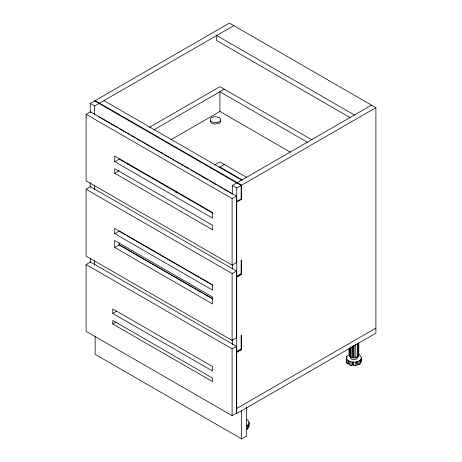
<?xml version="1.0" encoding="UTF-8"?>
<svg xmlns="http://www.w3.org/2000/svg" width="462" height="462" viewBox="0 0 462 462"><rect width="100%" height="100%" fill="white"/><g stroke="black" fill="none" stroke-linecap="round" stroke-linejoin="round"><path stroke-width="0.69" d="M349.162 363.201L347.996 363.767L347.996 360.527L348.839 361.105L348.839 364.339L350.104 365.211L352.038 365.407L352.431 362.168M358.477 354.597L359.777 355.024L361.573 357.865L361.573 361.371L360.903 362.439L360.903 359.205L360.458 359.91L360.458 363.149L359.788 364.212L358.09 364.784L358.09 361.544L356.831 361.965L356.831 365.205L355.261 365.731L353.326 365.534L353.719 364.235L352.431 364.108M357.374 343.474L357.374 357.166L357.103 357.062L358.431 356.254L358.807 355.174L358.807 342.769M246.442 429.4L247.493 429.048L247.493 425.542L249.272 422.701L247.476 419.86L246.177 419.432M247.493 429.048L248.158 427.985L248.158 424.745L248.602 424.041L248.602 427.275L249.272 426.207L249.272 422.701M359.788 364.212L359.788 360.707L361.573 357.865M349.405 347.984L349.405 356.254L350.467 357.166L350.646 347.36M352.05 346.754L352.05 357.779L352.229 346.598M347.996 363.767L346.731 362.895L346.725 356.369L348.96 354.822M90.257 112.803L90.257 103.442L229.412 23.1L375.895 107.669L375.895 333.189L236.735 413.53L236.735 188.011L375.895 107.669M90.257 103.442L94.652 105.977L233.807 25.635M86.105 114.293L90.5 111.758L236.492 196.044L236.492 262.572L232.097 265.107L86.105 180.821L86.105 114.293L232.097 198.579L236.492 196.044M149.515 127.298L219.895 86.665L312 139.847M153.91 129.834L224.284 89.206M114.703 161.648L212.601 218.168L212.601 212.532L114.703 156.012L114.703 161.648L119.098 159.113L212.63 213.109M127.755 164.668L129.002 163.952M170.726 139.859L219.929 111.457M86.105 189.281L90.5 186.74L236.492 271.027L236.492 337.838L232.097 340.378L86.105 256.087L86.105 189.281L232.097 273.568L236.492 271.027M114.703 173.244L212.601 229.764L212.601 225.254L114.703 168.734L114.703 173.244L119.098 170.709M214.911 164.813L219.895 161.937L246.685 177.402M175.71 192.521L176.958 191.799M219.306 167.348L224.284 164.472M114.703 233.651L212.601 290.171L212.601 284.927L114.703 228.407L114.703 233.651L119.098 231.115L212.63 285.118M114.703 247.447L212.601 303.967L212.601 297.072L114.703 240.552L114.703 247.447L119.098 244.906L212.63 298.908M86.105 264.547L90.5 262.012L236.492 346.298L236.492 413.109L232.097 415.644L86.105 331.358L86.105 264.547L232.097 348.833L236.492 346.298M232.346 194.115L232.346 185.47L371.5 105.134M241.129 199.024L236.492 201.42M236.735 202.102L241.62 199.284L241.62 185.193L95.143 100.624M178.823 265.985L180.07 265.269M112.751 313.427L212.601 371.078L212.601 366.591L112.751 308.945L112.751 313.427L116.591 311.209M195.64 276.01L196.881 275.294M112.751 323.966L212.601 381.612L212.601 378.101L112.751 320.449L112.751 323.966L116.043 322.06M241.129 273.729L236.735 276.264L236.249 275.981M236.735 276.807L241.62 273.989M236.735 277.09L241.62 274.272L241.62 259.892L241.129 260.175L241.129 274.272M241.129 348.995L236.735 351.53L236.249 351.253M236.735 352.073L241.62 349.255M236.735 352.356L241.62 349.538L241.62 335.164L241.129 335.441L241.129 349.538M236.735 408.454L375.895 328.112M95.143 336.007L95.143 354.331L241.62 438.9L246.5 436.082L246.506 406.912M353.857 345.403L353.857 357.813L355.792 357.779L357.374 357.166M346.725 356.369L346.731 359.39L350.104 361.7L355.261 362.225L359.788 360.707M246.194 425.976L247.493 425.542M349.353 355.139L349.035 355.174L349.035 348.284M349.405 356.254L349.728 356.219M358.489 355.209L358.807 355.174M352.05 357.779L353.921 357.992L353.921 345.588M350.646 357.011L352.229 357.623M354.406 114.998L216.718 35.505L216.718 40.575L350.046 117.556M307.611 142.383L219.895 91.742L219.895 111.475L290.188 152.062M219.895 167.007L242.29 179.937M103.927 100.624L241.62 180.116M94.652 100.901L241.129 185.47L241.129 199.567M232.346 185.47L236.735 188.011M98.394 116.615L109.61 123.094M110.857 123.81L115.223 126.334M116.47 127.05L117.718 127.772M119.583 128.852L123.949 131.37M125.196 132.092L126.444 132.808M127.691 133.53L129.556 134.609M130.804 135.326L135.17 137.849M136.417 138.565L140.777 141.089M142.025 141.805L154.493 149.001M155.74 149.723L163.219 154.042M164.466 154.758L168.826 157.282M170.074 157.998L171.321 158.72M172.569 159.442L174.44 160.522M175.681 161.238L177.552 162.318M178.8 163.04L180.047 163.756M181.295 164.478L183.166 165.558M184.407 166.28L188.773 168.797M190.021 169.514L194.381 172.037M195.628 172.753L208.096 179.955M209.344 180.671L216.822 184.991M218.07 185.712L219.317 186.429M220.565 187.15L222.43 188.23M223.677 188.946L228.043 191.47M229.291 192.186L232.403 193.988M119.017 244.646L212.953 298.879M358.09 364.784L356.947 363.646L356.947 361.7M248.152 421.2L248.596 421.904M346.725 359.875L346.725 361.007M346.731 361.763L346.731 362.895M358.431 343.156L358.431 356.254M358.166 343.179L358.166 356.15M355.792 344.086L355.792 357.779M355.261 362.225L355.261 365.731M353.326 365.534L353.326 362.295L352.038 362.168L352.038 365.407M350.467 347.522L350.467 357.166M350.104 361.7L350.104 365.211M241.62 410.712L241.62 438.9M232.346 264.714L232.346 269.04M232.346 339.639L232.346 344.681M232.097 198.579L232.097 265.107M232.097 273.568L232.097 340.378M232.097 348.833L232.097 415.644M119.098 242.839L119.098 244.906M94.652 105.977L94.652 114.622M94.652 185.222L94.652 189.547M94.652 260.868L94.652 265.188M90.257 182.686L90.257 187.006M90.257 258.327L90.257 262.653M86.429 117.053L86.429 117.342M220.674 121.061A5.18 2.991 0 0 1 219.161 123.175L215.5 124.047A5.18 2.991 0 0 1 210.337 120.796M356.739 356.93A3.257 1.883 0 0 1 354.342 359.736A3.257 1.883 0 0 1 350.774 357.386M218.087 122.239L214.16 122.54A5.18 2.991 0 0 1 210.366 119.26A5.18 2.991 0 0 1 215.5 116.661L219.161 117.539A5.18 2.991 0 0 1 218.087 122.239"/></g></svg>
